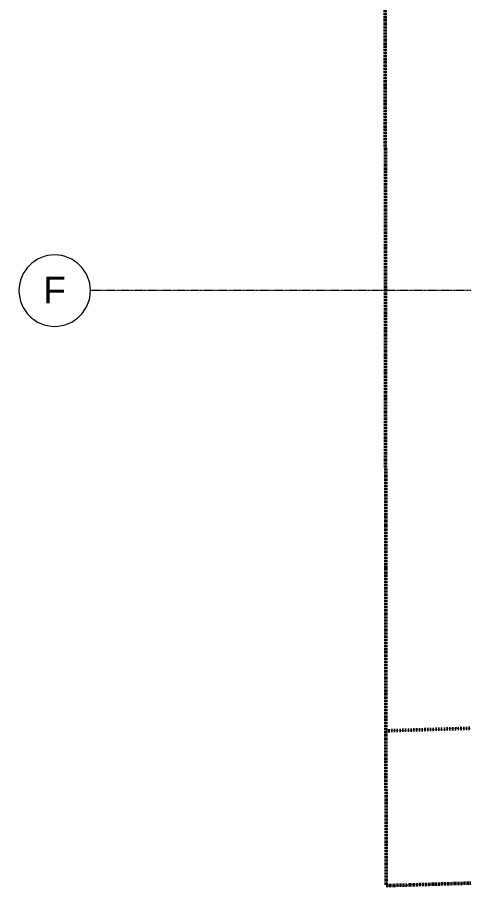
# Model space of a CAD drawing. Header units: inches. Extents: x -4235 to -464, y 9767 to 12269.
# Drawn here: x -4235 to -3935, y 9767 to 10351 of the extents above; entities that cross this region are included whole.
import ezdxf

# ---------------------------------------------------------------- set-up
doc = ezdxf.new("R2010")
doc.units = ezdxf.units.IN
doc.header["$MEASUREMENT"] = 0
for name, pattern in [('Dash 1_16_', [0.125, 0.0625, -0.0625]), ('Double Dash 3_8_', [1, 0.375, -0.125, 0.125, -0.125, 0.125, -0.125]), ('Grid Line 1_2_', [0.875, 0.5, -0.125, 0.125, -0.125])]:
    doc.linetypes.add(name, pattern=pattern)
for name, color, linetype, lineweight in [('C-PROP-LINE', 91, 'Double Dash 3_8_', 50), ('C-PROP-LINE-1', 91, 'Dash 1_16_', 50), ('S-GRID-1', 1, 'Grid Line 1_2_', 9), ('S-GRID-IDEN', 1, 'Continuous', 9)]:
    doc.layers.add(name, color=color, linetype=linetype, lineweight=lineweight)
doc.styles.add('Arial', font='arial.ttf', dxfattribs={"height": 18})

# ---------------------------------------------------------------- blocks, each defined once
blk = doc.blocks.new('Family - ___-1878357-BACKGROUND - ROOF PLAN')
at = {"layer": 'C-PROP-LINE'}
for p, q in [((-3989.42, 12089.69), (-3987.26, 10009.09)), ((-3987.26, 10009.09), (-3987.23, 9980.19)), ((-3987.23, 9980.19), (-3987.01, 9767.34)), ((-3987.01, 9767.34), (-3860.72, 9771.12))]:
    blk.add_line(p, q, dxfattribs=at)
blk = doc.blocks.new('Family - ___-2855424-BACKGROUND - ROOF PLAN')
at = {"layer": 'C-PROP-LINE-1'}
blk.add_line((-3987.11, 9871.38), (-600.6, 9972.76), dxfattribs=at)
blk = doc.blocks.new('Grid - Grid Head - Circle-50561-BACKGROUND - ROOF PLAN')
at = {"layer": 'S-GRID-IDEN'}
for start, end in [(360, 180), (180, 360)]:
    blk.add_arc((0, 0), 0.25, start, end, dxfattribs=at)

msp = doc.modelspace()

# ---------------------------------------------------------------- linework, layer by layer
at = {"layer": 'S-GRID-1'}
msp.add_line((-464.45, 10167.19), (-4185.7, 10167.19), dxfattribs=at)

# ---------------------------------------------------------------- block references
at = {"layer": 'C-PROP-LINE'}
msp.add_blockref('Family - ___-1878357-BACKGROUND - ROOF PLAN', (0, 0), dxfattribs=at)
at = {"layer": 'C-PROP-LINE-1'}
msp.add_blockref('Family - ___-2855424-BACKGROUND - ROOF PLAN', (0, 0), dxfattribs=at)
at = {"layer": 'S-GRID-IDEN', "xscale": 95.99999999999994, "yscale": 95.99999999999994, "zscale": 95.99999999999994, "rotation": 89.99999999999987}
msp.add_blockref('Grid - Grid Head - Circle-50561-BACKGROUND - ROOF PLAN', (-4209.7, 10167.19), dxfattribs=at)

# ---------------------------------------------------------------- texts
at = {"layer": 'S-GRID-IDEN', "insert": (-4217.48, 10176.57), "char_height": 18, "width": 18.786, "attachment_point": 1, "style": 'Arial'}
msp.add_mtext('F', dxfattribs=at)

doc.saveas('drawing.dxf')
